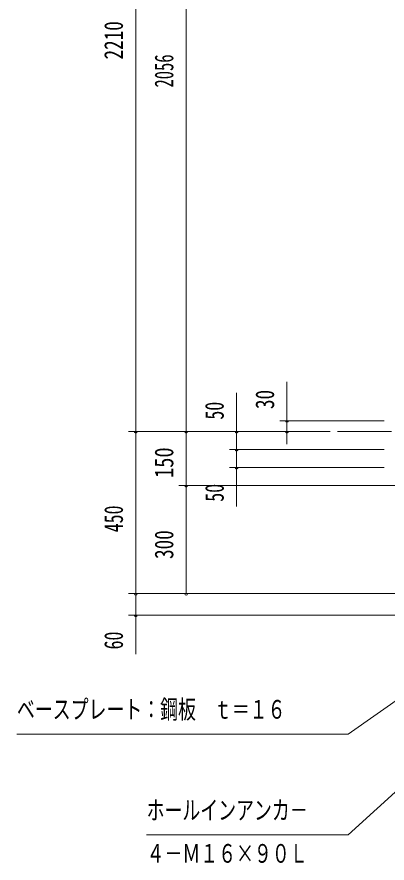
# Model space of a CAD drawing. Units: millimetres, scale not verified, with parts at other scales. Extents: x -23102 to 23102, y -10150 to 10150.
# Drawn here: x 11165 to 13735, y -1350 to 4524 of the extents above; entities that cross this region are included whole.
import ezdxf
from ezdxf.enums import TextEntityAlignment as Align

# ---------------------------------------------------------------- set-up
doc = ezdxf.new("R2010")
doc.units = ezdxf.units.MM
doc.header["$LTSCALE"] = 40
doc.layers.add('0-6_2-0BOLD', color=7, linetype='Continuous', lineweight=18)
doc.layers.add('0-A_2-5DIM', color=3, linetype='Continuous', lineweight=18)
doc.styles.add('ＭＳ ゴシック', font='')
doc.styles.get('ＭＳ ゴシック').set_extended_font_data('MS Gothic')

msp = doc.modelspace()

# ---------------------------------------------------------------- linework, layer by layer
at = {"layer": '0-6_2-0BOLD'}
msp.add_line((13390.45, 1644.93), (13765.46, 1644.93), dxfattribs=at)
at = {"layer": '0-A_2-5DIM'}
for p, q in [((11990.45, 7169.93), (11990.45, 99.94)), ((12340.45, 519.94), (12340.45, 7169.93)), ((13040.45, 1557.96), (13040.45, 1989.93)), ((12690.45, 1914.93), (12690.45, 1124.93)), ((13715.46, 1719.93), (12990.45, 1719.93)), ((13050.45, 1719.93), (13030.45, 1719.93)), ((13340.45, 1644.93), (11940.45, 1644.93)), ((12000.45, 1644.93), (11980.45, 1644.93)), ((12350.45, 1644.93), (12330.45, 1644.93)), ((12340.45, 1644.93), (12340.45, 1269.93)), ((12700.45, 1644.93), (12680.45, 1644.93)), ((13050.45, 1644.93), (13030.45, 1644.93)), ((13715.46, 1519.93), (12640.45, 1519.93)), ((12700.45, 1519.93), (12680.45, 1519.93)), ((12640.45, 1394.93), (13715.46, 1394.93)), ((12700.45, 1394.93), (12680.45, 1394.93)), ((12290.45, 1269.93), (15190.46, 1269.93)), ((12350.45, 1269.93), (12330.45, 1269.93)), ((12340.45, 1269.93), (12340.45, 519.94)), ((13465.46, -455.07), (15945.79, 1284.82)), ((16007.91, 1160.57), (13465.46, -1155.07)), ((11940.45, 519.94), (15190.46, 519.94)), ((12000.45, 519.93), (11980.45, 519.93)), ((12350.45, 519.93), (12330.45, 519.93)), ((11940.45, 369.94), (15190.46, 369.94)), ((12000.45, 369.94), (11980.45, 369.94)), ((13465.46, -455.07), (11165.43, -455.07)), ((13465.46, -1155.07), (12065.46, -1155.07))]:
    msp.add_line(p, q, dxfattribs=at)
for centre in [(13040.45, 1719.93), (11990.45, 1644.93), (12340.45, 1644.93), (12690.45, 1644.93), (13040.45, 1644.93), (12690.45, 1519.93), (12690.45, 1394.93), (12340.45, 1269.93), (11990.45, 519.93), (12340.45, 519.93), (11990.45, 369.94)]:
    msp.add_arc(centre, 10, 180, 0, dxfattribs=at)

# ---------------------------------------------------------------- texts
at = {"layer": '0-A_2-5DIM', "color": 7, "style": 'ＭＳ ゴシック'}
for s, width, p in [('2210', 0.75, (11940.45, 4228.34)), ('2056', 0.65, (12290.45, 4033.27)), ('30', 0.75, (12990.45, 1801.62)), ('50', 0.7, (12640.45, 1728.21)), ('150', 0.8, (12290.45, 1322.94)), ('50', 0.7, (12640.45, 1158.21)), ('450', 0.7, (11940.45, 946.05)), ('300', 0.75, (12290.45, 760.83)), ('60', 0.7, (11940.45, 132.82))]:
    msp.add_text(s, height=130.2, rotation=90, dxfattribs=dict(at, width=width)).set_placement(p, align=Align.BOTTOM_LEFT)
at = {"layer": '0-A_2-5DIM', "color": 7, "style": 'ＭＳ ゴシック', "width": 0.7}
for s, p in [('ベースプレート：鋼板\u3000ｔ＝１６', (11165.43, -387.28)), ('ホールインアンカ－', (12065.43, -1087.28)), ('４－Ｍ１６×９０Ｌ', (12065.44, -1387.28))]:
    msp.add_text(s, height=130.2, dxfattribs=at).set_placement(p, align=Align.BOTTOM_LEFT)

doc.saveas('drawing.dxf')
